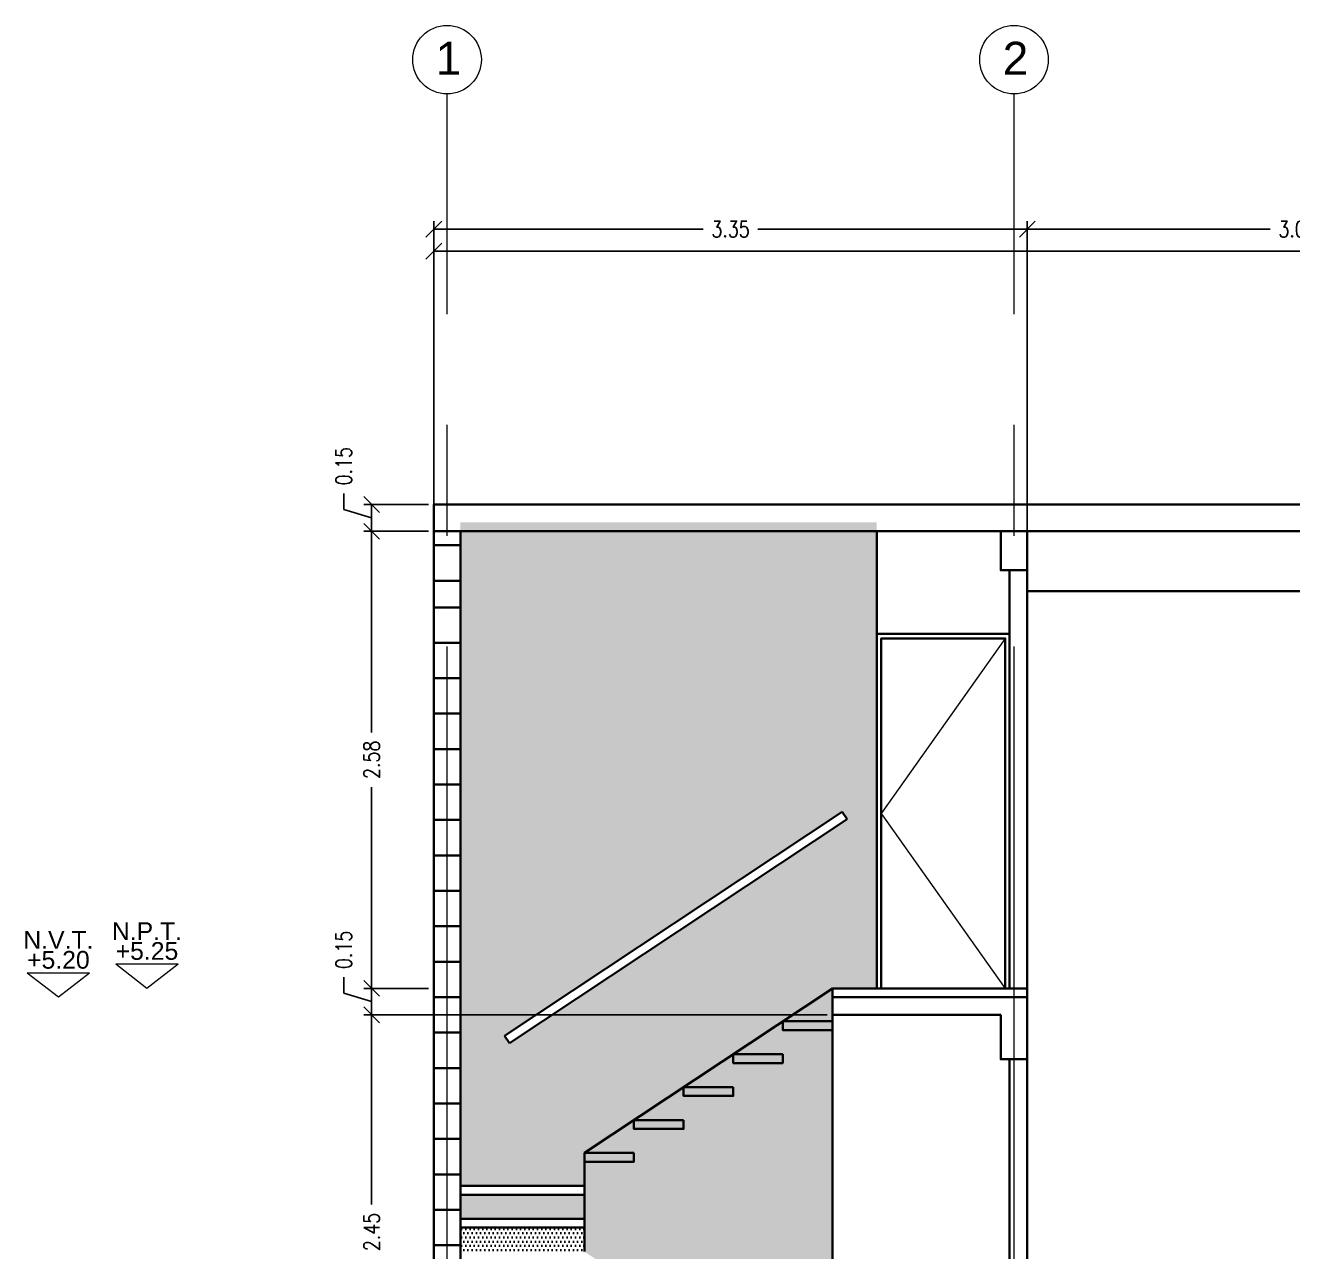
# Model space of a CAD drawing. Header units: metres. Extents: x -255 to -21, y -382 to -241.
# Drawn here: x -45.85 to -38.7, y -248.39 to -241.47 of the extents above; entities that cross this region are included whole.
import ezdxf
from ezdxf.enums import TextEntityAlignment as Align

# ---------------------------------------------------------------- set-up
doc = ezdxf.new("R2010")
doc.units = ezdxf.units.M
doc.header["$LTSCALE"] = 5
doc.header["$MEASUREMENT"] = 0
doc.linetypes.add('CENTER2', pattern=[1.125, 0.75, -0.125, 0.125, -0.125])
doc.linetypes.add('HIDDEN', pattern=[0.375, 0.25, -0.125])
doc.layers.get('0').update_dxf_attribs({"color": 30})
for name, color, linetype, lineweight in [('A-ANNO-DIMS', 3, 'Continuous', 18), ('A-ANNO-SYMB', 3, 'Continuous', 18), ('A-ANNO-TEXT', 3, 'Continuous', 18), ('A-ELEV-MBE1', 7, 'Continuous', 35), ('A-ELEV-OVHD', 3, 'HIDDEN', 18), ('A-ELEV-PATT', 8, 'Continuous', 18), ('A-SECT-MCUT', 7, 'Continuous', 35), ('A-WALL-FULL-INTR', 7, 'Continuous', 35)]:
    doc.layers.add(name, color=color, linetype=linetype, lineweight=lineweight)
doc.styles.add('E-ARIAL', font='arial.ttf')
doc.styles.add('E-ROMANS', font='romans.shx', dxfattribs={"width": 0.8})
doc.styles.get("Standard").update_dxf_attribs({"font": 'arial.ttf'})
doc.dimstyles.new('E-0050_TICK_18', dxfattribs={"dimscale": 0.001, "dimtxt": 90, "dimasz": 90, "dimexe": 45, "dimexo": 30, "dimgap": 45, "dimtad": 0, "dimzin": 0, "dimdsep": 46, "dimtxsty": 'E-ROMANS', "dimblk": 'OBLIQUE', "dimcen": 45, "dimclrd": 256, "dimclre": 256, "dimclrt": 256, "dimadec": 0, "dimazin": 0, "dimtfac": 1, "dimtmove": 1, "dimatfit": 3, "dimldrblk": 'OPEN90', "dimfxl": 1, "dimtfill": 1, "dimtolj": 1, "dimtzin": 0, "dimarcsym": 0})
pattern_1 = [(0, (0, 0.05), (0.01190625, 0.0238125), [0, -0.0238125])]

# ---------------------------------------------------------------- blocks, each defined once
blk = doc.blocks.new('TAG-LEVEL-CO')
for points in [[(0.352, 0.272), (-0.352, 0.272)], [(0.352, 0.272), (0, 0), (-0.352, 0.272)]]:
    blk.add_lwpolyline(points)
at = {"style": 'E-ARIAL'}
for tag, p in [('N.P.T.', (0, 0.486)), ('%%P0,00', (0, 0.262))]:
    blk.add_attdef(tag, text='', height=0.2, dxfattribs=at).set_placement(p, align=Align.BOTTOM_CENTER)
blk = doc.blocks.new('_Oblique')
at = {"color": 0, "linetype": 'ByBlock', "lineweight": -2}
blk.add_line((-0.5, -0.5), (0.5, 0.5), dxfattribs=at)
blk = doc.blocks.new('*D572')
at = {"layer": 'A-ANNO-DIMS', "lineweight": -2, "transparency": 16777216}
for p, q in [((-41.3233, -247.0585), (-43.9389, -247.0585)), ((-43.8939, -247.0585), (-43.8939, -248.1287)), ((-43.8939, -249.5083), (-43.8939, -248.4381)), ((-43.4233, -249.5083), (-43.9389, -249.5083))]:
    blk.add_line(p, q, dxfattribs=at)
at = {"layer": 'A-ANNO-DIMS', "lineweight": -2, "transparency": 16777216, "xscale": 0.09, "yscale": 0.09, "zscale": 0.09}
for p, rotation in [((-43.8939, -247.0585), 90), ((-43.8939, -249.5083), 270)]:
    blk.add_blockref('_Oblique', p, dxfattribs=dict(at, rotation=rotation))
at = {"layer": 'A-ANNO-DIMS', "transparency": 16777216, "insert": (-43.8939, -248.2834), "char_height": 0.09, "attachment_point": 5, "rotation": 90, "style": 'E-ROMANS', "bg_fill": 3, "box_fill_scale": 1.25, "bg_fill_color": 256, "bg_fill_true_color": 13158600, "bg_fill_transparency": 0}
blk.add_mtext('\\A1;2.45', dxfattribs=at)
blk = doc.blocks.new('_Open90')
at = {"color": 0, "linetype": 'ByBlock', "lineweight": -2}
for p, q in [((0, 0), (-1, 0)), ((-0.5, 0.5), (0, 0)), ((0, 0), (-0.5, -0.5))]:
    blk.add_line(p, q, dxfattribs=at)
blk = doc.blocks.new('*D345')
at = {"layer": 'A-ANNO-DIMS', "lineweight": -2, "transparency": 16777216}
for p, q in [((-44.0514, -246.9361), (-44.0514, -246.8461)), ((-43.5733, -246.9083), (-43.9389, -246.9083)), ((-43.8939, -247.0585), (-43.8939, -246.9083)), ((-43.8939, -246.9834), (-44.0514, -246.9361)), ((-41.3233, -247.0585), (-43.9389, -247.0585))]:
    blk.add_line(p, q, dxfattribs=at)
at = {"layer": 'A-ANNO-DIMS', "lineweight": -2, "transparency": 16777216, "xscale": 0.09, "yscale": 0.09, "zscale": 0.09}
for p, rotation in [((-43.8939, -246.9083), 90), ((-43.8939, -247.0585), 270)]:
    blk.add_blockref('_Oblique', p, dxfattribs=dict(at, rotation=rotation))
at = {"layer": 'A-ANNO-DIMS', "transparency": 16777216, "insert": (-44.0514, -246.6914), "char_height": 0.09, "attachment_point": 5, "rotation": 90, "style": 'E-ROMANS', "bg_fill": 3, "box_fill_scale": 1.25, "bg_fill_color": 256, "bg_fill_true_color": 13158600, "bg_fill_transparency": 0}
blk.add_mtext('\\A1;0.15', dxfattribs=at)
blk = doc.blocks.new('*D346')
at = {"layer": 'A-ANNO-DIMS', "lineweight": -2, "transparency": 16777216}
for p, q in [((-43.5733, -244.3294), (-43.9389, -244.3294)), ((-43.8939, -244.3294), (-43.8939, -245.4641)), ((-43.8939, -246.9083), (-43.8939, -245.7735)), ((-43.5733, -246.9083), (-43.9389, -246.9083))]:
    blk.add_line(p, q, dxfattribs=at)
at = {"layer": 'A-ANNO-DIMS', "lineweight": -2, "transparency": 16777216, "xscale": 0.09, "yscale": 0.09, "zscale": 0.09}
for p, rotation in [((-43.8939, -244.3294), 90), ((-43.8939, -246.9083), 270)]:
    blk.add_blockref('_Oblique', p, dxfattribs=dict(at, rotation=rotation))
at = {"layer": 'A-ANNO-DIMS', "transparency": 16777216, "insert": (-43.8939, -245.6188), "char_height": 0.09, "attachment_point": 5, "rotation": 90, "style": 'E-ROMANS', "bg_fill": 3, "box_fill_scale": 1.25, "bg_fill_color": 256, "bg_fill_true_color": 13158600, "bg_fill_transparency": 0}
blk.add_mtext('\\A1;2.58', dxfattribs=at)
blk = doc.blocks.new('*D573')
at = {"layer": 'A-ANNO-DIMS', "lineweight": -2, "transparency": 16777216}
for p, q in [((-44.0514, -244.2066), (-44.0514, -244.1166)), ((-43.5733, -244.1783), (-43.9389, -244.1783)), ((-43.8939, -244.3294), (-43.8939, -244.1783)), ((-43.8939, -244.2538), (-44.0514, -244.2066)), ((-43.5733, -244.3294), (-43.9389, -244.3294))]:
    blk.add_line(p, q, dxfattribs=at)
at = {"layer": 'A-ANNO-DIMS', "lineweight": -2, "transparency": 16777216, "xscale": 0.09, "yscale": 0.09, "zscale": 0.09}
for p, rotation in [((-43.8939, -244.1783), 90), ((-43.8939, -244.3294), 270)]:
    blk.add_blockref('_Oblique', p, dxfattribs=dict(at, rotation=rotation))
at = {"layer": 'A-ANNO-DIMS', "transparency": 16777216, "insert": (-44.0514, -243.9619), "char_height": 0.09, "attachment_point": 5, "rotation": 90, "style": 'E-ROMANS', "bg_fill": 3, "box_fill_scale": 1.25, "bg_fill_color": 256, "bg_fill_true_color": 13158600, "bg_fill_transparency": 0}
blk.add_mtext('\\A1;0.15', dxfattribs=at)
blk = doc.blocks.new('*D347')
at = {"layer": 'A-ANNO-DIMS', "lineweight": -2, "transparency": 16777216}
for p, q in [((-43.5433, -244.3283), (-43.5433, -242.5791)), ((-40.1933, -244.3963), (-40.1933, -242.5791)), ((-43.5433, -242.6241), (-42.023, -242.6241)), ((-40.1933, -242.6241), (-41.7136, -242.6241))]:
    blk.add_line(p, q, dxfattribs=at)
at = {"layer": 'A-ANNO-DIMS', "lineweight": -2, "transparency": 16777216, "xscale": 0.09, "yscale": 0.09, "zscale": 0.09, "rotation": 180}
blk.add_blockref('_Oblique', (-43.5433, -242.6241), dxfattribs=at)
at = {"layer": 'A-ANNO-DIMS', "lineweight": -2, "transparency": 16777216, "xscale": 0.09, "yscale": 0.09, "zscale": 0.09}
blk.add_blockref('_Oblique', (-40.1933, -242.6241), dxfattribs=at)
at = {"layer": 'A-ANNO-DIMS', "transparency": 16777216, "insert": (-41.8683, -242.6241), "char_height": 0.09, "attachment_point": 5, "style": 'E-ROMANS', "bg_fill": 3, "box_fill_scale": 1.25, "bg_fill_color": 256, "bg_fill_true_color": 13158600, "bg_fill_transparency": 0}
blk.add_mtext('\\A1;3.35', dxfattribs=at)
blk = doc.blocks.new('*D348')
at = {"layer": 'A-ANNO-DIMS', "lineweight": -2, "transparency": 16777216}
for p, q in [((-40.1933, -244.3963), (-40.1933, -242.5791)), ((-37.1433, -244.3963), (-37.1433, -242.5791)), ((-40.1933, -242.6241), (-38.823, -242.6241)), ((-37.1433, -242.6241), (-38.5136, -242.6241))]:
    blk.add_line(p, q, dxfattribs=at)
at = {"layer": 'A-ANNO-DIMS', "lineweight": -2, "transparency": 16777216, "xscale": 0.09, "yscale": 0.09, "zscale": 0.09, "rotation": 180}
blk.add_blockref('_Oblique', (-40.1933, -242.6241), dxfattribs=at)
at = {"layer": 'A-ANNO-DIMS', "lineweight": -2, "transparency": 16777216, "xscale": 0.09, "yscale": 0.09, "zscale": 0.09}
blk.add_blockref('_Oblique', (-37.1433, -242.6241), dxfattribs=at)
at = {"layer": 'A-ANNO-DIMS', "transparency": 16777216, "insert": (-38.6683, -242.6241), "char_height": 0.09, "attachment_point": 5, "style": 'E-ROMANS', "bg_fill": 3, "box_fill_scale": 1.25, "bg_fill_color": 256, "bg_fill_true_color": 13158600, "bg_fill_transparency": 0}
blk.add_mtext('\\A1;3.05', dxfattribs=at)
blk = doc.blocks.new('*D354')
at = {"layer": 'A-ANNO-DIMS', "lineweight": -2, "transparency": 16777216}
for p, q in [((-43.5433, -244.1483), (-43.5433, -242.7029)), ((-43.5433, -242.7479), (-34.0521, -242.7479)), ((-24.1933, -242.7479), (-33.6844, -242.7479)), ((-24.1933, -244.1483), (-24.1933, -242.7029))]:
    blk.add_line(p, q, dxfattribs=at)
at = {"layer": 'A-ANNO-DIMS', "lineweight": -2, "transparency": 16777216, "xscale": 0.09, "yscale": 0.09, "zscale": 0.09, "rotation": 180}
blk.add_blockref('_Oblique', (-43.5433, -242.7479), dxfattribs=at)
at = {"layer": 'A-ANNO-DIMS', "lineweight": -2, "transparency": 16777216, "xscale": 0.09, "yscale": 0.09, "zscale": 0.09}
blk.add_blockref('_Oblique', (-24.1933, -242.7479), dxfattribs=at)
at = {"layer": 'A-ANNO-DIMS', "transparency": 16777216, "insert": (-33.8683, -242.7479), "char_height": 0.09, "attachment_point": 5, "style": 'E-ROMANS', "bg_fill": 3, "box_fill_scale": 1.25, "bg_fill_color": 256, "bg_fill_true_color": 13158600, "bg_fill_transparency": 0}
blk.add_mtext('\\A1;19.35', dxfattribs=at)

msp = doc.modelspace()

# ---------------------------------------------------------------- linework, layer by layer
at = {"layer": 'A-ANNO-SYMB', "linetype": 'CENTER2'}
for p, q in [((-43.4683, -254.354), (-43.4683, -241.8613)), ((-40.2683, -254.354), (-40.2683, -241.8613))]:
    msp.add_line(p, q, dxfattribs=at)
for centre in [(-43.4683, -241.6678), (-40.2683, -241.6678)]:
    msp.add_circle(centre, 0.1935, dxfattribs=at)
at = {"layer": 'A-ELEV-MBE1'}
for p, q in [((-40.1933, -244.6674), (-37.1433, -244.6674)), ((-41.0432, -244.9085), (-40.2933, -244.9085))]:
    msp.add_line(p, q, dxfattribs=at)
for points in [[(-40.3183, -246.9085), (-40.3183, -244.9335), (-41.0182, -244.9335), (-41.0182, -246.9085)], [(-41.2099, -245.9532), (-41.2375, -245.9115)]]:
    msp.add_lwpolyline(points, dxfattribs=at)
at = {"layer": 'A-ELEV-OVHD'}
msp.add_lwpolyline([(-40.3183, -244.9335), (-41.0182, -245.921), (-40.3183, -246.9085)], dxfattribs=at)
at = {"layer": 'A-SECT-MCUT'}
for p, q in [((-43.5433, -244.1783), (-24.1933, -244.1783)), ((-43.5433, -244.3294), (-43.5433, -244.1783)), ((-43.5433, -244.3294), (-43.5433, -252.1583)), ((-43.5433, -244.3294), (-24.1933, -244.3294))]:
    msp.add_line(p, q, dxfattribs=at)
msp.add_lwpolyline([(-40.1933, -246.9085), (-40.1933, -247.3085), (-40.3433, -247.3085), (-40.3433, -247.0585)], dxfattribs=at)
at = {"layer": 'A-WALL-FULL-INTR'}
for p, q in [((-40.2933, -244.5494), (-40.2933, -246.9085)), ((-40.1933, -244.5494), (-40.1933, -246.9085)), ((-40.2933, -247.3085), (-40.2933, -249.5083)), ((-40.1933, -247.3085), (-40.1933, -249.5083))]:
    msp.add_line(p, q, dxfattribs=at)

# ---------------------------------------------------------------- block references
at = {"layer": 'A-ANNO-SYMB', "xscale": 0.5, "yscale": 0.5, "zscale": 0.5}
for p, values in [((-45.162, -246.9083), {'%%P0,00': '+5.25', 'N.P.T.': 'N.P.T.'}), ((-45.662, -246.9583), {'%%P0,00': '+5.20', 'N.P.T.': 'N.V.T.'})]:
    msp.add_blockref('TAG-LEVEL-CO', p, dxfattribs=at).add_auto_attribs(values)

# ---------------------------------------------------------------- texts
at = {"layer": 'A-ANNO-TEXT', "char_height": 0.186083, "attachment_point": 1}
for s, insert in [('{\\fArial|b0|i0|c0|p34;1}', (-43.5323, -241.567)), ('{\\fArial|b0|i0|c0|p34;2}', (-40.3323, -241.567))]:
    msp.add_mtext(s, dxfattribs=dict(at, insert=insert))

# ---------------------------------------------------------------- next in the draw order: dimensions: what is measured, and where the dimension line sits
at = {"layer": 'A-ANNO-DIMS'}
dim = msp.add_linear_dim(base=(-43.8939, -247.0585), p1=(-43.3933, -249.5083), p2=(-41.2933, -247.0585), angle=90, dimstyle='E-0050_TICK_18', dxfattribs=at)
dim.commit()
dim.dimension.update_dxf_attribs({"geometry": '*D572', "text_midpoint": (-43.8939, -248.2834)})

# ---------------------------------------------------------------- next in the draw order: hatches: boundary and pattern name
at = {"layer": 'A-ELEV-MBE1'}
h = msp.add_hatch(dxfattribs=at)
h.set_pattern_fill('DOTS', color=256, scale=0.015, style=0)
h.set_pattern_definition(pattern_1)
h.paths.add_polyline_path([(-42.6933, -248.3941), (-42.6933, -248.2584), (-43.3933, -248.2584), (-43.3933, -248.3941)])

# ---------------------------------------------------------------- next in the draw order: linework, layer by layer
msp.add_lwpolyline([(-43.1433, -247.1754), (-43.1156, -247.2171)], dxfattribs=at)
for points in [[(-41.5733, -247.2799), (-41.8533, -247.2799), (-41.8533, -247.3299), (-41.5733, -247.3299)], [(-41.8533, -247.4656), (-42.1333, -247.4656), (-42.1333, -247.5156), (-41.8533, -247.5156)], [(-42.1333, -247.6513), (-42.4133, -247.6513), (-42.4133, -247.7013), (-42.1333, -247.7013)], [(-42.4133, -247.837), (-42.6933, -247.837), (-42.6933, -247.887), (-42.4133, -247.887)], [(-42.6933, -248.0227), (-43.3933, -248.0227), (-43.3933, -248.0727), (-42.6933, -248.0727)], [(-42.6933, -248.2084), (-43.3933, -248.2084), (-43.3933, -248.2584), (-42.6933, -248.2584)]]:
    msp.add_lwpolyline(points, close=True, dxfattribs=at)
at = {"layer": 'A-SECT-MCUT'}
for p, q in [((-43.3933, -247.1583), (-43.5433, -247.1583)), ((-43.3933, -247.3583), (-43.5433, -247.3583)), ((-43.3933, -247.5583), (-43.5433, -247.5583)), ((-43.3933, -247.7583), (-43.5433, -247.7583)), ((-43.3933, -247.9583), (-43.5433, -247.9583)), ((-43.3933, -248.1583), (-43.5433, -248.1583)), ((-43.3933, -248.3583), (-43.5433, -248.3583))]:
    msp.add_line(p, q, dxfattribs=at)

# ---------------------------------------------------------------- next in the draw order: dimensions: what is measured, and where the dimension line sits
at = {"layer": 'A-ANNO-DIMS'}
dim = msp.add_linear_dim(base=(-43.8939, -246.9083), p1=(-41.2933, -247.0585), p2=(-43.5433, -246.9083), angle=90, dimstyle='E-0050_TICK_18', dxfattribs=at)
dim.commit()
dim.dimension.update_dxf_attribs({"geometry": '*D345', "text_midpoint": (-44.0514, -246.8011)})

# ---------------------------------------------------------------- next in the draw order: hatches: boundary and pattern name
at = {"layer": 'A-ELEV-MBE1'}
h = msp.add_hatch(dxfattribs=at)
h.set_pattern_fill('DOTS', color=256, scale=0.015, style=0)
h.set_pattern_definition(pattern_1)
h.paths.add_polyline_path([(-42.6933, -247.837), (-42.6933, -248.3941), (-41.2933, -249.3226), (-41.2933, -247.0585), (-41.2933, -246.9085)])
h.paths.add_polyline_path([(-43.3933, -249.5083), (-41.3687, -249.5083), (-42.7525, -248.5905), (-43.3933, -248.5905)])

# ---------------------------------------------------------------- next in the draw order: linework, layer by layer
for points in [[(-41.2375, -245.9115), (-43.1433, -247.1754)], [(-41.2099, -245.9532), (-43.1156, -247.2171)], [(-42.6933, -248.3941), (-42.6933, -247.837), (-41.2933, -246.9085), (-41.2933, -246.9085)], [(-41.2933, -249.3226), (-41.2933, -247.0585)]]:
    msp.add_lwpolyline(points, dxfattribs=at)
msp.add_lwpolyline([(-41.2933, -247.0942), (-41.5733, -247.0942), (-41.5733, -247.1442), (-41.2933, -247.1442)], close=True, dxfattribs=at)
at = {"layer": 'A-SECT-MCUT'}
for p, q in [((-41.2933, -246.9085), (-40.1933, -246.9085)), ((-41.2933, -246.9585), (-40.1933, -246.9585)), ((-41.2933, -247.0585), (-40.3433, -247.0585))]:
    msp.add_line(p, q, dxfattribs=at)
msp.add_lwpolyline([(-41.2933, -246.9085), (-41.2933, -247.0585)], dxfattribs=at)

# ---------------------------------------------------------------- next in the draw order: dimensions: what is measured, and where the dimension line sits
at = {"layer": 'A-ANNO-DIMS'}
dim = msp.add_linear_dim(base=(-43.8939, -244.3294), p1=(-43.5433, -246.9083), p2=(-43.5433, -244.3294), angle=90, dimstyle='E-0050_TICK_18', dxfattribs=at)
dim.commit()
dim.dimension.update_dxf_attribs({"geometry": '*D346', "text_midpoint": (-43.8939, -245.6188)})

# ---------------------------------------------------------------- next in the draw order: linework, layer by layer
at = {"layer": 'A-SECT-MCUT'}
for p, q in [((-43.3933, -244.6083), (-43.5433, -244.6083)), ((-43.3933, -244.7583), (-43.5433, -244.7583)), ((-43.3933, -244.9583), (-43.5433, -244.9583)), ((-43.3933, -245.1583), (-43.5433, -245.1583)), ((-43.3933, -245.3583), (-43.5433, -245.3583)), ((-43.3933, -245.5583), (-43.5433, -245.5583)), ((-43.3933, -245.7583), (-43.5433, -245.7583)), ((-43.3933, -245.9583), (-43.5433, -245.9583)), ((-43.3933, -246.1583), (-43.5433, -246.1583)), ((-43.3933, -246.3583), (-43.5433, -246.3583)), ((-43.3933, -246.5583), (-43.5433, -246.5583)), ((-43.3933, -246.7583), (-43.5433, -246.7583)), ((-43.3933, -246.9583), (-43.5433, -246.9583))]:
    msp.add_line(p, q, dxfattribs=at)

# ---------------------------------------------------------------- next in the draw order: dimensions: what is measured, and where the dimension line sits
at = {"layer": 'A-ANNO-DIMS'}
dim = msp.add_linear_dim(base=(-43.8939, -244.1783), p1=(-43.5433, -244.3294), p2=(-43.5433, -244.1783), angle=90, dimstyle='E-0050_TICK_18', dxfattribs=at)
dim.commit()
dim.dimension.update_dxf_attribs({"geometry": '*D573', "text_midpoint": (-44.0514, -244.0716)})

# ---------------------------------------------------------------- next in the draw order: dimensions: what is measured, and where the dimension line sits
dim = msp.add_linear_dim(base=(-40.1933, -242.6241), p1=(-43.5433, -244.3583), p2=(-40.1933, -244.4263), dimstyle='E-0050_TICK_18', dxfattribs=at)
dim.commit()
dim.dimension.update_dxf_attribs({"geometry": '*D347', "text_midpoint": (-41.8683, -242.6241)})

# ---------------------------------------------------------------- next in the draw order: hatches: boundary and pattern name
at = {"layer": 'A-ELEV-PATT'}
h = msp.add_hatch(dxfattribs=at)
h.set_pattern_fill('DOTS', color=256, scale=0.025, style=0)
h.set_pattern_definition([(0, (0, 0.05), (0.01984375, 0.0396875), [0, -0.0396875])])
h.paths.add_polyline_path([(-41.0432, -244.2794), (-43.3933, -244.2794), (-43.3933, -246.9585), (-43.3933, -248.0227), (-42.6933, -248.0227), (-42.6933, -247.837), (-41.2933, -246.9085), (-41.0432, -246.9085)])
h.paths.add_polyline_path([(-41.2375, -245.9115), (-41.2099, -245.9532), (-43.1156, -247.2171), (-43.1433, -247.1754)], flags=16)
h.paths.add_polyline_path([(-42.6933, -248.0727), (-43.3933, -248.0727), (-43.3933, -248.2084), (-42.6933, -248.2084)])

# ---------------------------------------------------------------- next in the draw order: linework, layer by layer
at = {"layer": 'A-ELEV-MBE1'}
for points in [[(-41.0432, -246.9085), (-41.0432, -244.3294)], [(-41.0432, -246.9085), (-41.0432, -244.4263)]]:
    msp.add_lwpolyline(points, dxfattribs=at)
at = {"layer": 'A-SECT-MCUT'}
for p, q in [((-43.3933, -244.3294), (-43.3933, -249.5583)), ((-43.3933, -244.4083), (-43.5433, -244.4083))]:
    msp.add_line(p, q, dxfattribs=at)

# ---------------------------------------------------------------- next in the draw order: dimensions: what is measured, and where the dimension line sits
at = {"layer": 'A-ANNO-DIMS'}
dim = msp.add_linear_dim(base=(-37.1433, -242.6241), p1=(-40.1933, -244.4263), p2=(-37.1433, -244.4263), dimstyle='E-0050_TICK_18', dxfattribs=at)
dim.commit()
dim.dimension.update_dxf_attribs({"geometry": '*D348', "text_midpoint": (-38.6683, -242.6241)})

# ---------------------------------------------------------------- next in the draw order: linework, layer by layer
at = {"layer": 'A-SECT-MCUT'}
msp.add_lwpolyline([(-40.1933, -244.3294), (-40.1933, -244.5494), (-40.3433, -244.5494), (-40.3433, -244.3294)], dxfattribs=at)

# ---------------------------------------------------------------- next in the draw order: dimensions: what is measured, and where the dimension line sits
at = {"layer": 'A-ANNO-DIMS'}
dim = msp.add_linear_dim(base=(-24.1933, -242.7479), p1=(-43.5433, -244.1783), p2=(-24.1933, -244.1783), dimstyle='E-0050_TICK_18', dxfattribs=at)
dim.commit()
dim.dimension.update_dxf_attribs({"geometry": '*D354', "text_midpoint": (-33.8683, -242.7479)})

doc.saveas('drawing.dxf')
